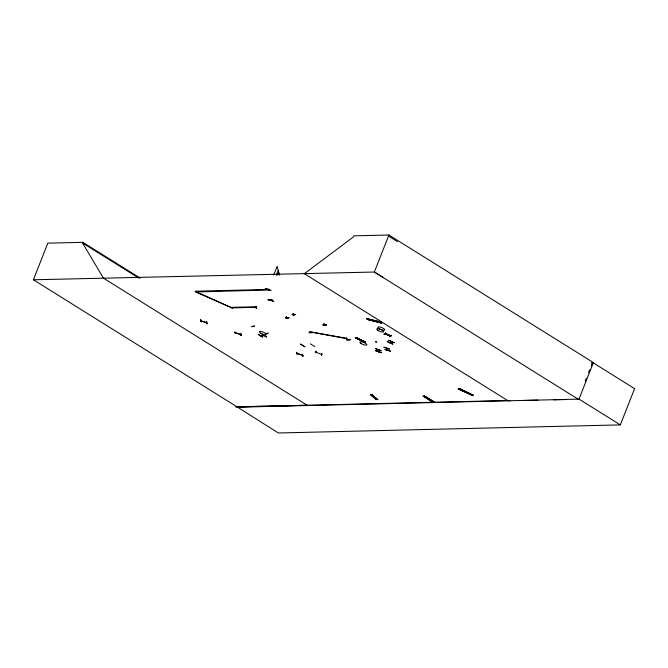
<?xml version="1.0" encoding="UTF-8"?>
<svg xmlns="http://www.w3.org/2000/svg" width="668" height="668" viewBox="0 0 668 668"><rect width="100%" height="100%" fill="white"/><g stroke="black" fill="none" stroke-linecap="round" stroke-linejoin="round"><path stroke-width="1" d="M458.248 388.809L472.869 395.64L458.123 388.885M459.083 388.434L473.37 395.423M473.353 395.439L458.958 388.5M287.248 318.035L287.733 318.319M324.748 325.024L325.191 325.283M390.504 351.201L384.843 349.456L390.513 351.151M366.473 318.502L381.144 322.059M366.54 318.578L381.136 322.235M367.133 319.337L381.712 322.769M367.25 319.471L381.921 323.203L367.258 319.296M295.69 314.511L291.958 314.636L295.632 314.57M312.649 332.58L308.925 332.672L312.591 332.606M346.5 339.67L350.099 339.603M350.341 339.736L346.675 339.787M268.043 299.347L273.721 301.351L268.052 299.456M262.081 334.225L266.44 336.964M375.8 350.8L381.495 352.779L375.8 350.675M265.43 333.85L268.043 333.173M386.688 348.237L387.482 350.241M310.436 343.853L314.77 346.634M361.054 343.452L361.046 343.469A3.799 1.06 21.5 0 1 362.114 341.966A3.799 1.06 21.5 0 1 366.849 344.922A3.799 1.06 21.5 0 1 361.071 343.519L361.079 343.427M377.846 330.309L377.837 330.326A3.799 1.06 21.5 0 1 378.89 328.84A3.799 1.06 21.5 0 1 383.624 331.787A3.799 1.06 21.5 0 1 377.846 330.393L377.863 330.276M378.973 328.522L378.965 328.539A3.799 1.06 21.5 0 1 380.025 327.053A3.799 1.06 21.5 0 1 384.751 330.009A3.799 1.06 21.5 0 1 378.981 328.614L378.998 328.497M385.177 333.516L390.722 335.979L385.227 333.507M388.784 340.338L394.337 342.759L388.843 340.296M315.88 351.193L315.313 352.838L316.156 351.343M321.617 355.284L321.901 353.522L321.609 355.242M378.814 349.506L378.547 350.057L378.781 349.498M507.596 400.508L237.14 406.912L33.4 279.783L47.829 243.152L82.832 242.325L140.163 278.097M307.631 405.551L103.415 278.122L82.565 243.002L82.832 242.325M255.568 306.779L256.42 307.313L232.122 307.89L231.27 307.355L255.568 306.779L255.752 306.328M256.028 306.295C257.489 312.916 254.366 302.07 256.428 308.583M267.893 289.469L268.745 290.004L195.582 291.974L232.456 308.107L194.998 291.198L267.893 289.469L268.068 289.019M268.185 289.687L268.185 289.069M273.738 275.007L277.17 266.307L279.449 275.074M276.343 275.283L278.247 270.456M277.587 275.183L278.723 272.277M270.624 299.439C269.58 300.041 271.35 300.759 271.108 299.581M270.54 300.032L270.749 299.498M270.916 299.54L270.849 300.241M591.264 362.908L593.293 362.866L634.6 388.642L620.321 424.89L278.339 432.989L237.14 406.912M346.525 338.242L309.66 331.771L347.076 338.743L346.7 337.791M591.172 365.939L592.666 362.139L388.918 235.011L374.347 272.026L33.4 279.783M378.556 349.439L378.564 350.04M378.706 351.527L378.915 350.992M391.415 335.202L391.598 335.637L389.82 336.73L391.364 335.478M432.764 401.735L434.509 401.877M585.193 381.119L586.312 378.272M588.55 372.577L589.677 369.73M237.023 407.213L579.006 399.113L593.293 362.866M384.893 333.791L390.479 336.146M384.977 333.699L390.396 336.238M392.692 344.12L387.265 341.599L392.776 344.062M389.945 342.784L391.356 341.565M270.899 290.446L265.229 288.551L270.924 290.505M300.55 344.12L305.017 346.817L300.633 344.095M251.836 326.635L254.558 325.984L251.844 326.694M262.524 337.031L258.14 334.326L262.683 337.023M355.292 337.783L364.895 342.408L355.443 337.724M356.052 337.499L365.505 342.183L356.036 337.44M458.465 388.709L472.877 395.623M268.511 300.007L272.143 299.865M268.511 299.915L271.976 299.765M288.943 317.801L285.269 317.868M289.127 317.901L285.236 317.893M322.978 325.04L326.635 324.899M293.135 313.476L293.92 315.488M293.619 315.455L293.177 313.459M200.767 319.838L201.076 321.801L200.826 319.897M201.051 321.734L200.55 319.763M234.869 331.604L235.178 333.482M296.726 352.303L297.01 354.274L296.759 352.37M384.016 334.134L385.787 333.056L384.05 334.117M384.292 334.209L385.762 332.99M422.886 395.999L432.814 402.353M423.236 395.99L433.165 402.345M376.017 341.532L376.735 341.715L376.117 341.59M390.154 342.876L391.598 341.665M304.332 273.68L353.497 236.898L353.915 235.837L388.918 235.011M377.311 399.614L371.592 394.83L372.151 394.905M376 399.406L376.527 399.497M377.746 399.581L371.734 394.771M387.782 350.366L386.997 348.329M434.643 402.311L424.322 395.974L434.893 402.286M370.456 394.579L376.343 399.464M370.54 394.679L376.034 399.422M370.757 394.621L376.56 399.489M265.288 333.816L268.135 333.223M264.219 335.695L260.662 335.762M260.445 335.653L263.994 335.561M321.542 354.391L315.88 352.178M375.767 341.999L376.351 342.074L375.9 341.882M235.746 406.829L307.155 405.251M510.143 400.758L508.072 400.808L303.856 273.379M523.553 400.466L538.007 400.14M553.488 399.798L565.871 399.531M287.691 318.285L287.507 318.068M322.736 324.89L326.652 324.974M262.223 334.267L266.574 336.998M350.333 339.703L346.667 339.82M271.216 299.782L270.983 300.341L270.932 299.69M256.32 307.681L256.829 307.831M294.254 314.812L293.244 314.302L293.811 314.561M285.921 317.367L286.497 317.55M323.487 324.372L324.055 324.564L323.479 324.456M201.068 320.849L206.646 322.778L201.035 320.916M235.069 332.589L240.747 334.551M240.739 334.626L235.086 332.672M296.968 353.389L302.571 355.251L296.893 353.355M324.882 325.007L325.316 325.274M310.779 332.614L310.336 332.338L310.829 332.631M286.455 317.617L285.996 317.45M324.631 325.683L323.896 323.546L324.306 325.592M286.321 316.615L287.123 318.703L286.413 316.607M240.939 333.741L240.948 335.503M302.796 356.228L302.52 354.274L302.771 356.178M206.838 323.704L206.521 321.859L207.088 323.871M375.783 350.708L381.503 352.746M387.089 334.134L389.845 335.353M459.108 388.417L473.57 395.331M365.421 342.216L355.902 337.549M355.426 337.666L364.92 342.392M378.547 349.882L378.773 351.727L378.99 351.184M378.531 351.66L378.297 349.949M388.509 236.071L397.418 241.599M383.257 277.554L374.347 272.026L578.087 399.147M579.006 399.113L620.321 424.89M434.292 402.32L424.322 395.974M82.565 243.002L139.019 278.222M103.465 278.122L103.941 278.422M348.312 339.603L347.786 339.386M372.043 394.813L377.837 399.681M302.546 354.324L303.021 356.345M240.948 333.733L241.198 335.645M240.697 333.599L240.973 335.528M206.612 321.851L206.863 323.755M378.664 350.942L378.505 351.635L378.714 350.942M375.583 348.688L381.278 350.8L375.566 348.721M383.975 347.218L389.644 349.113L383.958 347.243M260.578 333.165A3.783 1.052 21.5 0 0 266.323 334.551A3.783 1.052 21.5 0 0 261.614 331.612A3.783 1.052 21.5 0 0 260.578 333.165"/></g></svg>
